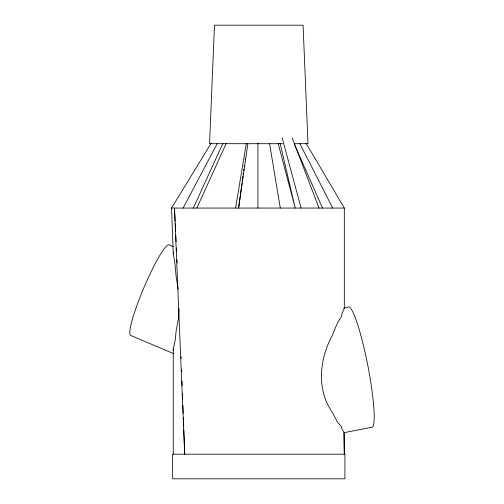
<?xml version="1.0" encoding="UTF-8"?>
<svg xmlns="http://www.w3.org/2000/svg" width="504" height="504" viewBox="0 0 504 504"><rect width="100%" height="100%" fill="white"/><g stroke="black" fill="none" stroke-linecap="round" stroke-linejoin="round"><path stroke-width="0.76" d="M179.002 308.694L178.599 317.709L176.167 330.63L175.26 339.835L173.256 349.165L173.256 454.186M241.466 187.047L238.625 208.064L247.855 143.76M241.674 185.491L241.996 183.154M242.203 181.597L242.411 180.041M242.626 178.485L242.941 176.148M243.148 174.592L243.463 172.255M243.678 170.698L243.886 169.142M244.201 166.805L244.415 165.249M245.152 159.799L245.36 158.243M235.57 208.064L246.261 143.76M178.183 289.157L176.167 276.961L175.02 264.14L173.256 253.31L173.659 251.994M196.844 208.064L226.208 143.438M193.341 208.064L222.856 143.451M183.116 208.064L217.413 143.249M173.256 253.31L171.543 208.064L211.264 143.054M344.049 432.445L344.308 454.186L344.049 432.445L342.084 429.225L341.397 426.485L337.51 422.295L332.142 412.058C316.392 389.51 319.479 358.974 332.142 335.759L337.51 322.856L341.397 316.701L342.084 313.431L344.314 308.347L344.308 208.064L306.073 143.231M343.841 308.051L347.609 307.32A61.532 7.888 79 0 1 366.572 359.333A61.532 7.888 79 0 1 372.639 427.115L344.188 432.659M282.649 143.703L209.557 143.703L214.477 25.2L303.08 25.2L308.007 143.703L294.368 143.703M171.543 208.064L344.308 208.064M173.263 246.601L168.941 244.761A49.222 6.476 -67 0 0 143.363 288.975A49.222 6.476 -67 0 0 130.857 335.5L173.678 353.676M299.804 143.59L332.734 208.064M294.16 143.779L322.51 208.064M292.213 137.926L319.007 208.064M173.256 349.165L173.615 350.488M282.076 137.579L301.115 208.064M278.095 143.231L295.212 208.064L280.048 143.035M269.59 143.76L280.281 208.064M175.14 221.351L174.485 208.064L184.71 454.186L183.815 429.843M175.253 223.694L175.638 231.506M175.827 235.418L176.135 241.668M176.444 247.918L176.633 251.824M177.017 259.642L177.169 262.767M181.138 356.8L181.194 358.376M181.597 369.369L181.686 371.725M182.032 381.15L182.202 385.862M182.492 393.712L182.694 399.212M182.921 405.493L183.21 413.349M183.355 417.274L183.702 426.699M257.928 143.023L257.928 208.064M344.925 454.186L172.639 454.186L172.639 478.8L344.925 478.8L344.925 454.186"/></g></svg>
